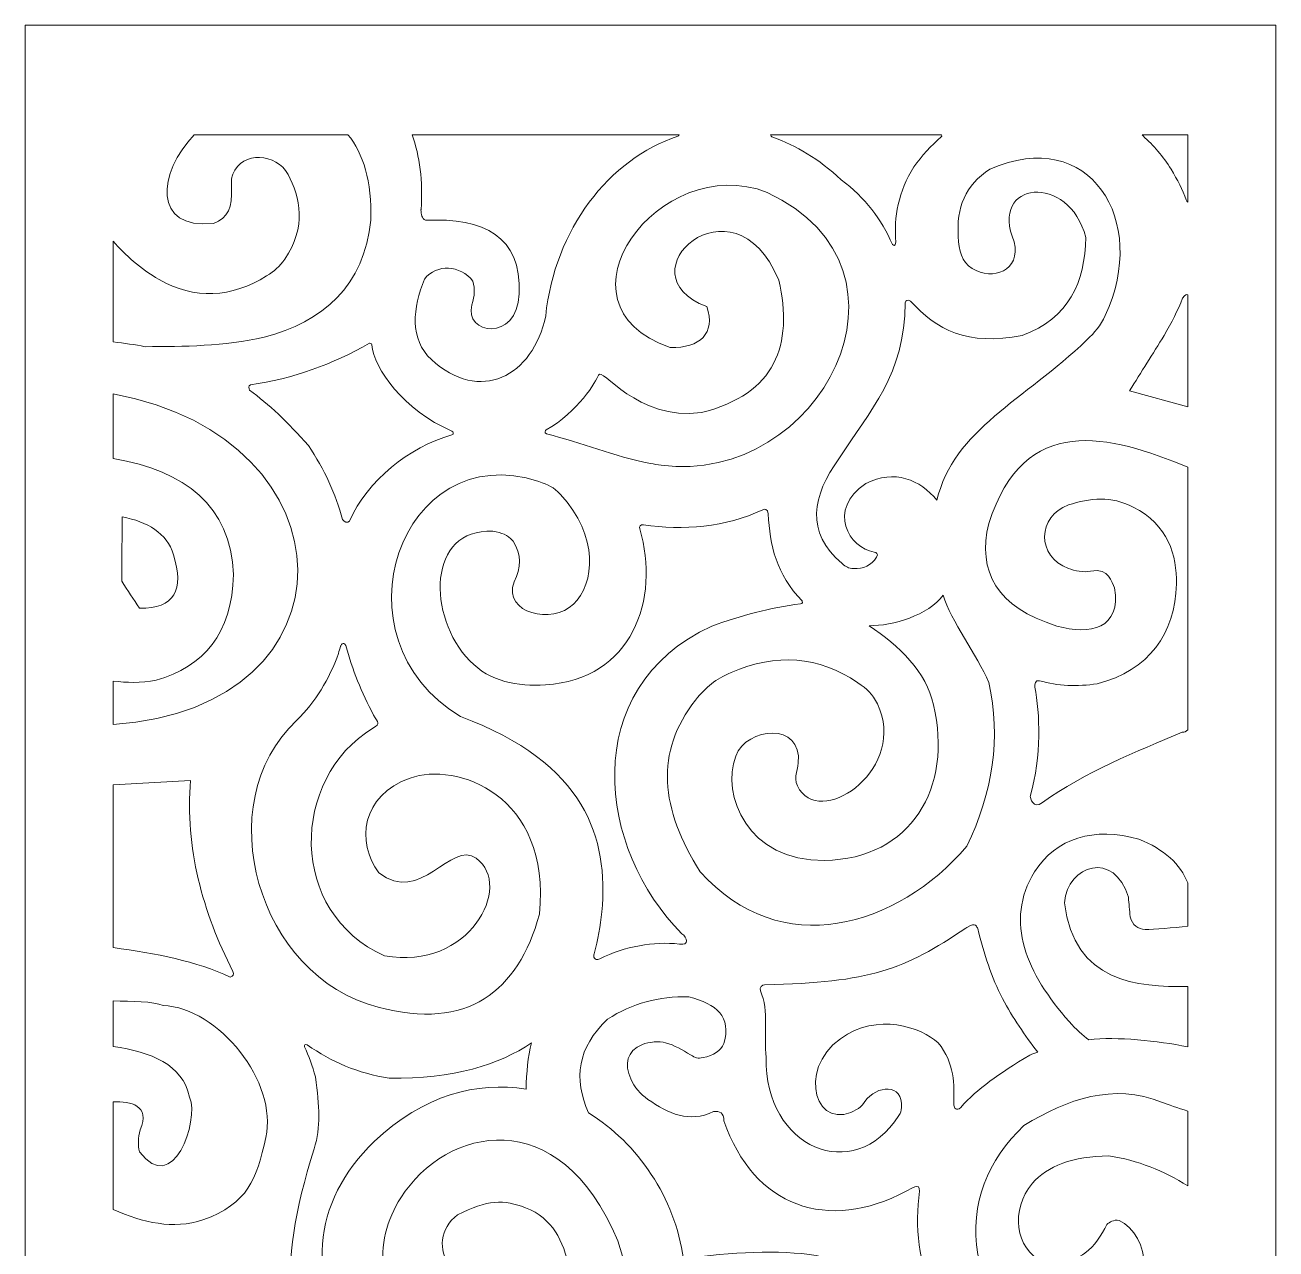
# Model space of a CAD drawing. Header units: centimetres. Extents: x -9 to 4.4, y -7.2 to 13.5.
# Drawn here: x -1.63 to 4.42, y 7.56 to 13.49 of the extents above; entities that cross this region are included whole.
import ezdxf

# ---------------------------------------------------------------- set-up
doc = ezdxf.new("R2010")
doc.units = ezdxf.units.CM
doc.header["$MEASUREMENT"] = 0
doc.layers.add('layer 1', color=7, linetype='Continuous')

msp = doc.modelspace()

# ---------------------------------------------------------------- linework, layer by layer
at = {"layer": 'layer 1', "color": 242, "lineweight": 9}
for points, knots in [([(-1.63449, 13.4919), (-1.63449, 13.4919), (4.42381, 13.4919), (4.42381, 13.4919), (4.42381, 13.4919), (4.42381, 13.4919), (4.42381, -7.19655), (4.42381, -7.19655), (4.42381, -7.19655), (4.42381, -7.19655), (-1.63449, -7.19655), (-1.63449, -7.19655), (-1.63449, -7.19655), (-1.63449, -7.19655), (-1.63449, 13.4919), (-1.63449, 13.4919)], [0, 0, 0, 0, 0.2, 0.2, 0.2, 0.2, 0.4, 0.4, 0.4, 0.4, 0.6, 0.6, 0.6, 0.6, 1, 1, 1, 1]), ([(2.78202, 11.18896), (2.70125, 11.28924), (2.57568, 11.34064), (2.43797, 11.26988), (2.43797, 11.26988), (2.24618, 11.14479), (2.35708, 10.95482), (2.47854, 10.93836), (2.47854, 10.93836), (2.48671, 10.93798), (2.49989, 10.93008), (2.48976, 10.91278), (2.48976, 10.91278), (2.46523, 10.8742), (2.42501, 10.85528), (2.37831, 10.8577), (2.37831, 10.8577), (2.35202, 10.85905), (2.34233, 10.86583), (2.32263, 10.88242), (2.32263, 10.88242), (2.142, 11.03447), (2.17905, 11.21183), (2.30652, 11.39007), (2.30652, 11.39007), (2.46015, 11.62722), (2.62597, 11.79614), (2.62817, 12.14638), (2.62817, 12.14638), (2.63166, 12.15714), (2.63872, 12.16267), (2.654, 12.15459), (2.654, 12.15459), (2.78042, 12.01406), (2.92779, 11.93592), (3.1951, 11.98804), (3.1951, 11.98804), (3.42134, 12.07211), (3.49938, 12.24509), (3.50247, 12.46306), (3.50247, 12.46306), (3.42378, 12.77618), (3.02953, 12.73959), (3.15597, 12.44072), (3.15597, 12.44072), (3.18821, 12.29986), (3.05246, 12.25148), (2.95257, 12.31212), (2.95257, 12.31212), (2.89809, 12.3452), (2.88971, 12.39856), (2.88506, 12.46697), (2.88506, 12.46697), (2.87567, 12.60473), (2.91787, 12.71767), (3.03861, 12.79279), (3.03861, 12.79279), (3.5214, 13.008), (3.81202, 12.54426), (3.59694, 12.08499), (3.59694, 12.08499), (3.57273, 12.03331), (3.5479, 12.00382), (3.50678, 11.96446), (3.50678, 11.96446), (3.20468, 11.67525), (2.8614, 11.53053), (2.78202, 11.18896)], [0, 0, 0, 0, 0.0555556, 0.0555556, 0.0555556, 0.0555556, 0.1111111, 0.1111111, 0.1111111, 0.1111111, 0.1666667, 0.1666667, 0.1666667, 0.1666667, 0.2222222, 0.2222222, 0.2222222, 0.2222222, 0.2777778, 0.2777778, 0.2777778, 0.2777778, 0.3333333, 0.3333333, 0.3333333, 0.3333333, 0.3888889, 0.3888889, 0.3888889, 0.3888889, 0.4444444, 0.4444444, 0.4444444, 0.4444444, 0.5, 0.5, 0.5, 0.5, 0.5555556, 0.5555556, 0.5555556, 0.5555556, 0.6111111, 0.6111111, 0.6111111, 0.6111111, 0.6666667, 0.6666667, 0.6666667, 0.6666667, 0.7222222, 0.7222222, 0.7222222, 0.7222222, 0.7777778, 0.7777778, 0.7777778, 0.7777778, 0.8333333, 0.8333333, 0.8333333, 0.8333333, 0.8888889, 0.8888889, 0.8888889, 0.8888889, 1, 1, 1, 1]), ([(-0.81506, 12.9605), (-0.81506, 12.9605), (-0.07099, 12.9605), (-0.07099, 12.9605), (-0.07099, 12.9605), (0.005, 12.86915), (0.04441, 12.73462), (0.04036, 12.54689), (0.04036, 12.54689), (0.00904, 12.23015), (-0.19232, 12.05096), (-0.47655, 11.97969), (-0.47655, 11.97969), (-0.67236, 11.93503), (-0.86321, 11.93361), (-1.05325, 11.93331), (-1.05325, 11.93331), (-1.10222, 11.94251), (-1.15334, 11.95016), (-1.20711, 11.95686), (-1.20711, 11.95686), (-1.20711, 11.95686), (-1.20711, 12.44492), (-1.20711, 12.44492), (-1.20711, 12.44492), (-1.14871, 12.37489), (-1.07794, 12.31279), (-0.98501, 12.25909), (-0.98501, 12.25909), (-0.81441, 12.15977), (-0.63417, 12.17013), (-0.46451, 12.27622), (-0.46451, 12.27622), (-0.42653, 12.29997), (-0.40213, 12.32103), (-0.37651, 12.35791), (-0.37651, 12.35791), (-0.26966, 12.51177), (-0.301, 12.65719), (-0.36079, 12.76834), (-0.36079, 12.76834), (-0.41583, 12.87065), (-0.58342, 12.88509), (-0.62793, 12.76849), (-0.62793, 12.76849), (-0.63661, 12.74569), (-0.63483, 12.7286), (-0.63419, 12.70481), (-0.63419, 12.70481), (-0.63153, 12.60736), (-0.64878, 12.55854), (-0.72244, 12.53014), (-0.72244, 12.53014), (-1.01826, 12.49898), (-0.99126, 12.77536), (-0.81506, 12.9605)], [0, 0, 0, 0, 0.0666667, 0.0666667, 0.0666667, 0.0666667, 0.1333333, 0.1333333, 0.1333333, 0.1333333, 0.2, 0.2, 0.2, 0.2, 0.2666667, 0.2666667, 0.2666667, 0.2666667, 0.3333333, 0.3333333, 0.3333333, 0.3333333, 0.4, 0.4, 0.4, 0.4, 0.4666667, 0.4666667, 0.4666667, 0.4666667, 0.5333333, 0.5333333, 0.5333333, 0.5333333, 0.6, 0.6, 0.6, 0.6, 0.6666667, 0.6666667, 0.6666667, 0.6666667, 0.7333333, 0.7333333, 0.7333333, 0.7333333, 0.8, 0.8, 0.8, 0.8, 0.8666667, 0.8666667, 0.8666667, 0.8666667, 1, 1, 1, 1]), ([(0.24046, 12.9605), (0.24046, 12.9605), (1.53354, 12.9605), (1.53354, 12.9605), (1.53354, 12.9605), (1.53226, 12.95569), (1.5264, 12.95111), (1.5268, 12.95289), (1.5268, 12.95289), (1.19339, 12.84398), (0.92986, 12.49893), (0.88705, 12.08305), (0.88705, 12.08305), (0.82631, 11.78723), (0.56644, 11.65623), (0.33379, 11.87068), (0.33379, 11.87068), (0.22744, 11.9687), (0.24253, 12.1225), (0.30025, 12.26092), (0.30025, 12.26092), (0.3612, 12.33681), (0.4725, 12.32903), (0.53498, 12.2507), (0.53498, 12.2507), (0.54492, 12.20867), (0.54377, 12.18461), (0.52975, 12.13572), (0.52975, 12.13572), (0.48935, 11.9947), (0.74895, 11.95094), (0.75851, 12.18923), (0.75851, 12.18923), (0.7702, 12.4701), (0.58906, 12.55778), (0.30456, 12.54584), (0.30456, 12.54584), (0.28717, 12.55458), (0.28368, 12.57522), (0.2832, 12.59628), (0.2832, 12.59628), (0.2832, 12.59628), (0.28348, 12.59719), (0.28348, 12.59719), (0.28348, 12.59719), (0.29282, 12.73594), (0.27732, 12.85721), (0.24046, 12.9605)], [0, 0, 0, 0, 0.0769231, 0.0769231, 0.0769231, 0.0769231, 0.1538462, 0.1538462, 0.1538462, 0.1538462, 0.2307692, 0.2307692, 0.2307692, 0.2307692, 0.3076923, 0.3076923, 0.3076923, 0.3076923, 0.3846154, 0.3846154, 0.3846154, 0.3846154, 0.4615385, 0.4615385, 0.4615385, 0.4615385, 0.5384615, 0.5384615, 0.5384615, 0.5384615, 0.6153846, 0.6153846, 0.6153846, 0.6153846, 0.6923077, 0.6923077, 0.6923077, 0.6923077, 0.7692308, 0.7692308, 0.7692308, 0.7692308, 0.8461538, 0.8461538, 0.8461538, 0.8461538, 1, 1, 1, 1]), ([(1.97633, 12.9605), (1.97633, 12.9605), (2.80474, 12.9605), (2.80474, 12.9605), (2.80474, 12.9605), (2.80574, 12.95565), (2.80471, 12.95036), (2.80255, 12.94926), (2.80255, 12.94926), (2.75337, 12.90769), (2.70858, 12.85924), (2.66977, 12.80397), (2.66977, 12.80397), (2.59524, 12.68451), (2.5729, 12.56156), (2.58242, 12.43901), (2.58242, 12.43901), (2.57956, 12.4189), (2.5729, 12.42239), (2.56592, 12.42874), (2.56592, 12.42874), (2.51462, 12.55007), (2.4332, 12.65445), (2.3177, 12.74249), (2.3177, 12.74249), (2.21003, 12.84249), (2.09853, 12.90934), (1.98744, 12.94785), (1.98744, 12.94785), (1.9811, 12.95014), (1.97624, 12.95565), (1.97633, 12.9605)], [0, 0, 0, 0, 0.1111111, 0.1111111, 0.1111111, 0.1111111, 0.2222222, 0.2222222, 0.2222222, 0.2222222, 0.3333333, 0.3333333, 0.3333333, 0.3333333, 0.4444444, 0.4444444, 0.4444444, 0.4444444, 0.5555556, 0.5555556, 0.5555556, 0.5555556, 0.6666667, 0.6666667, 0.6666667, 0.6666667, 0.7777778, 0.7777778, 0.7777778, 0.7777778, 1, 1, 1, 1]), ([(3.77552, 12.9605), (3.77552, 12.9605), (3.99642, 12.9605), (3.99642, 12.9605), (3.99642, 12.9605), (3.99642, 12.9605), (3.99642, 12.63392), (3.99642, 12.63392), (3.99642, 12.63392), (3.99325, 12.63603), (3.99017, 12.64085), (3.98869, 12.64485), (3.98869, 12.64485), (3.97108, 12.69355), (3.94705, 12.74247), (3.91601, 12.79279), (3.91601, 12.79279), (3.87684, 12.8555), (3.83085, 12.90916), (3.77993, 12.95419), (3.77993, 12.95419), (3.77733, 12.95654), (3.776, 12.95864), (3.77552, 12.9605)], [0, 0, 0, 0, 0.1428571, 0.1428571, 0.1428571, 0.1428571, 0.2857143, 0.2857143, 0.2857143, 0.2857143, 0.4285714, 0.4285714, 0.4285714, 0.4285714, 0.5714286, 0.5714286, 0.5714286, 0.5714286, 0.7142857, 0.7142857, 0.7142857, 0.7142857, 1, 1, 1, 1]), ([(0.89113, 11.51136), (1.0604, 11.46695), (1.21638, 11.40254), (1.39486, 11.36748), (1.39486, 11.36748), (1.4119, 11.36412), (1.42888, 11.36136), (1.44572, 11.35912), (1.44572, 11.35912), (2.21503, 11.25742), (2.76178, 12.3064), (1.96004, 12.68102), (1.96004, 12.68102), (1.43695, 12.88402), (0.88531, 12.13541), (1.49061, 11.9294), (1.49061, 11.9294), (1.63388, 11.92577), (1.71061, 11.99752), (1.66793, 12.12782), (1.66793, 12.12782), (1.24538, 12.28122), (1.79524, 12.78518), (2.01592, 12.25629), (2.01592, 12.25629), (2.0866, 11.94092), (2.00226, 11.70578), (1.64149, 11.61361), (1.64149, 11.61361), (1.32685, 11.5718), (1.15886, 11.84012), (1.14282, 11.79521), (1.14282, 11.79521), (1.13278, 11.76713), (1.04342, 11.61627), (0.88938, 11.53006), (0.88938, 11.53006), (0.88474, 11.52704), (0.87888, 11.51575), (0.89113, 11.51136)], [0, 0, 0, 0, 0.0909091, 0.0909091, 0.0909091, 0.0909091, 0.1818182, 0.1818182, 0.1818182, 0.1818182, 0.2727273, 0.2727273, 0.2727273, 0.2727273, 0.3636364, 0.3636364, 0.3636364, 0.3636364, 0.4545455, 0.4545455, 0.4545455, 0.4545455, 0.5454545, 0.5454545, 0.5454545, 0.5454545, 0.6363636, 0.6363636, 0.6363636, 0.6363636, 0.7272727, 0.7272727, 0.7272727, 0.7272727, 0.8181818, 0.8181818, 0.8181818, 0.8181818, 1, 1, 1, 1]), ([(3.99642, 12.18425), (3.99642, 12.18425), (3.99642, 11.64256), (3.99642, 11.64256), (3.99642, 11.64256), (3.99642, 11.64256), (3.71482, 11.7198), (3.71482, 11.7198), (3.71482, 11.7198), (3.77072, 11.80921), (3.82659, 11.89863), (3.88249, 11.98804), (3.88249, 11.98804), (3.91843, 12.04926), (3.94852, 12.10911), (3.97171, 12.16821), (3.97171, 12.16821), (3.98417, 12.18688), (3.99158, 12.18851), (3.99642, 12.18425)], [0, 0, 0, 0, 0.1666667, 0.1666667, 0.1666667, 0.1666667, 0.3333333, 0.3333333, 0.3333333, 0.3333333, 0.5, 0.5, 0.5, 0.5, 0.6666667, 0.6666667, 0.6666667, 0.6666667, 1, 1, 1, 1]), ([(-0.09699, 11.09567), (-0.08553, 11.08291), (-0.07437, 11.07686), (-0.06355, 11.08811), (-0.06355, 11.08811), (0.02505, 11.28516), (0.22419, 11.44799), (0.43231, 11.50558), (0.43231, 11.50558), (0.44602, 11.50951), (0.43751, 11.52138), (0.43273, 11.52412), (0.43273, 11.52412), (0.19802, 11.62619), (0.05633, 11.82692), (0.0445, 11.9417), (0.0445, 11.9417), (0.04433, 11.94956), (0.03527, 11.95044), (0.03386, 11.95063), (0.03386, 11.95063), (-0.14493, 11.84735), (-0.33668, 11.77794), (-0.54319, 11.74858), (-0.54319, 11.74858), (-0.55389, 11.74404), (-0.55067, 11.72899), (-0.54685, 11.72262), (-0.54685, 11.72262), (-0.45574, 11.65484), (-0.36131, 11.56758), (-0.26195, 11.45399), (-0.26195, 11.45399), (-0.18475, 11.33879), (-0.12978, 11.21935), (-0.09699, 11.09567)], [0, 0, 0, 0, 0.1, 0.1, 0.1, 0.1, 0.2, 0.2, 0.2, 0.2, 0.3, 0.3, 0.3, 0.3, 0.4, 0.4, 0.4, 0.4, 0.5, 0.5, 0.5, 0.5, 0.6, 0.6, 0.6, 0.6, 0.7, 0.7, 0.7, 0.7, 0.8, 0.8, 0.8, 0.8, 1, 1, 1, 1]), ([(-1.20711, 10.10235), (-1.20711, 10.10235), (-1.20711, 10.31308), (-1.20711, 10.31308), (-1.20711, 10.31308), (-1.14273, 10.3044), (-1.07448, 10.30344), (-0.99904, 10.3169), (-0.99904, 10.3169), (-0.76984, 10.3834), (-0.6313, 10.54052), (-0.62524, 10.83015), (-0.62524, 10.83015), (-0.63918, 11.16416), (-0.85789, 11.33096), (-1.20711, 11.3912), (-1.20711, 11.3912), (-1.20711, 11.3912), (-1.20711, 11.70404), (-1.20711, 11.70404), (-1.20711, 11.70404), (-0.02801, 11.48813), (-0.00451, 10.18379), (-1.20711, 10.10235)], [0, 0, 0, 0, 0.1428571, 0.1428571, 0.1428571, 0.1428571, 0.2857143, 0.2857143, 0.2857143, 0.2857143, 0.4285714, 0.4285714, 0.4285714, 0.4285714, 0.5714286, 0.5714286, 0.5714286, 0.5714286, 0.7142857, 0.7142857, 0.7142857, 0.7142857, 1, 1, 1, 1]), ([(3.99642, 11.34958), (3.99642, 11.34958), (3.99642, 10.07664), (3.99642, 10.07664), (3.99642, 10.07664), (3.98822, 10.06981), (3.98, 10.06313), (3.96904, 10.06586), (3.96904, 10.06586), (3.7504, 9.97122), (3.49776, 9.87294), (3.29369, 9.72398), (3.29369, 9.72398), (3.24564, 9.68989), (3.23379, 9.74901), (3.23411, 9.7541), (3.23411, 9.7541), (3.28915, 9.95315), (3.28017, 10.15602), (3.25666, 10.28403), (3.25666, 10.28403), (3.2538, 10.29614), (3.25752, 10.31915), (3.27833, 10.31482), (3.27833, 10.31482), (3.36765, 10.28889), (3.46085, 10.28521), (3.55835, 10.30032), (3.55835, 10.30032), (3.80872, 10.36375), (3.93631, 10.54388), (3.94163, 10.78391), (3.94163, 10.78391), (3.94466, 10.9196), (3.90218, 11.07159), (3.73159, 11.15536), (3.73159, 11.15536), (3.62726, 11.21217), (3.52294, 11.19912), (3.41865, 11.16654), (3.41865, 11.16654), (3.26798, 11.1115), (3.26241, 10.91608), (3.41865, 10.85917), (3.41865, 10.85917), (3.45007, 10.84581), (3.49192, 10.83906), (3.52544, 10.84551), (3.52544, 10.84551), (3.62165, 10.86399), (3.62508, 10.7904), (3.64217, 10.76416), (3.64217, 10.76416), (3.67552, 10.56855), (3.52401, 10.53253), (3.36275, 10.57974), (3.36275, 10.57974), (3.07047, 10.66988), (2.9769, 10.84246), (3.03302, 11.07713), (3.03302, 11.07713), (3.20452, 11.61534), (3.61692, 11.50671), (3.99642, 11.34958)], [0, 0, 0, 0, 0.0588235, 0.0588235, 0.0588235, 0.0588235, 0.1176471, 0.1176471, 0.1176471, 0.1176471, 0.1764706, 0.1764706, 0.1764706, 0.1764706, 0.2352941, 0.2352941, 0.2352941, 0.2352941, 0.2941176, 0.2941176, 0.2941176, 0.2941176, 0.3529412, 0.3529412, 0.3529412, 0.3529412, 0.4117647, 0.4117647, 0.4117647, 0.4117647, 0.4705882, 0.4705882, 0.4705882, 0.4705882, 0.5294118, 0.5294118, 0.5294118, 0.5294118, 0.5882353, 0.5882353, 0.5882353, 0.5882353, 0.6470588, 0.6470588, 0.6470588, 0.6470588, 0.7058824, 0.7058824, 0.7058824, 0.7058824, 0.7647059, 0.7647059, 0.7647059, 0.7647059, 0.8235294, 0.8235294, 0.8235294, 0.8235294, 0.8823529, 0.8823529, 0.8823529, 0.8823529, 1, 1, 1, 1]), ([(2.12874, 10.70161), (2.00337, 10.83091), (1.97271, 10.97018), (1.96422, 11.12352), (1.96422, 11.12352), (1.96411, 11.14752), (1.9441, 11.14741), (1.93801, 11.143), (1.93801, 11.143), (1.75765, 11.05675), (1.55175, 11.04286), (1.36112, 11.0701), (1.36112, 11.0701), (1.34494, 11.07417), (1.34011, 11.06141), (1.34236, 11.05065), (1.34236, 11.05065), (1.44366, 10.70874), (1.30476, 10.32081), (0.88638, 10.29466), (0.88638, 10.29466), (0.74992, 10.28613), (0.6188, 10.30891), (0.51955, 10.4112), (0.51955, 10.4112), (0.31151, 10.62563), (0.31397, 11.05452), (0.63105, 11.0387), (0.63105, 11.0387), (0.67739, 11.02924), (0.69771, 11.02668), (0.72966, 10.99011), (0.72966, 10.99011), (0.76925, 10.92729), (0.77058, 10.86192), (0.73365, 10.79398), (0.73365, 10.79398), (0.68023, 10.6374), (0.92076, 10.58907), (1.02133, 10.68499), (1.02133, 10.68499), (1.12576, 10.78458), (1.14524, 11.01497), (0.95834, 11.21774), (0.95834, 11.21774), (0.92579, 11.25307), (0.89966, 11.2646), (0.85366, 11.27978), (0.85366, 11.27978), (0.18365, 11.50129), (-0.15571, 10.51704), (0.47496, 10.14099), (0.47496, 10.14099), (1.08179, 9.91597), (1.19255, 9.55084), (1.15875, 9.1943), (1.15875, 9.1943), (1.15266, 9.12746), (1.14089, 9.05893), (1.12141, 8.99146), (1.12141, 8.99146), (1.11792, 8.98016), (1.11929, 8.95582), (1.14867, 8.96681), (1.14867, 8.96681), (1.27208, 9.02791), (1.40866, 9.05197), (1.53506, 9.03867), (1.53506, 9.03867), (1.58571, 9.03066), (1.5703, 9.07001), (1.54714, 9.08892), (1.54714, 9.08892), (1.13875, 9.49299), (1.03858, 10.27894), (1.6918, 10.57974), (1.6918, 10.57974), (1.83141, 10.62982), (1.97378, 10.66887), (2.12142, 10.68686), (2.12142, 10.68686), (2.13462, 10.6885), (2.12995, 10.70016), (2.12874, 10.70161)], [0, 0, 0, 0, 0.0454545, 0.0454545, 0.0454545, 0.0454545, 0.0909091, 0.0909091, 0.0909091, 0.0909091, 0.1363636, 0.1363636, 0.1363636, 0.1363636, 0.1818182, 0.1818182, 0.1818182, 0.1818182, 0.2272727, 0.2272727, 0.2272727, 0.2272727, 0.2727273, 0.2727273, 0.2727273, 0.2727273, 0.3181818, 0.3181818, 0.3181818, 0.3181818, 0.3636364, 0.3636364, 0.3636364, 0.3636364, 0.4090909, 0.4090909, 0.4090909, 0.4090909, 0.4545455, 0.4545455, 0.4545455, 0.4545455, 0.5, 0.5, 0.5, 0.5, 0.5454545, 0.5454545, 0.5454545, 0.5454545, 0.5909091, 0.5909091, 0.5909091, 0.5909091, 0.6363636, 0.6363636, 0.6363636, 0.6363636, 0.6818182, 0.6818182, 0.6818182, 0.6818182, 0.7272727, 0.7272727, 0.7272727, 0.7272727, 0.7727273, 0.7727273, 0.7727273, 0.7727273, 0.8181818, 0.8181818, 0.8181818, 0.8181818, 0.8636364, 0.8636364, 0.8636364, 0.8636364, 0.9090909, 0.9090909, 0.9090909, 0.9090909, 1, 1, 1, 1]), ([(-1.16361, 11.10912), (-1.16455, 11.00496), (-1.16547, 10.90083), (-1.1664, 10.79669), (-1.1664, 10.79669), (-1.13757, 10.75298), (-1.10875, 10.70928), (-1.07992, 10.66559), (-1.07992, 10.66559), (-0.91, 10.66384), (-0.86214, 10.75567), (-0.91534, 10.925), (-0.91534, 10.925), (-0.94789, 11.03243), (-1.04181, 11.08355), (-1.16361, 11.10912)], [0, 0, 0, 0, 0.2, 0.2, 0.2, 0.2, 0.4, 0.4, 0.4, 0.4, 0.6, 0.6, 0.6, 0.6, 1, 1, 1, 1]), ([(2.81274, 10.72902), (2.74087, 10.63236), (2.56832, 10.57976), (2.4529, 10.58121), (2.4529, 10.58121), (2.59791, 10.48497), (2.73109, 10.35786), (2.76535, 10.19704), (2.76535, 10.19704), (2.85909, 9.79718), (2.65888, 9.4516), (2.23796, 9.44398), (2.23796, 9.44398), (1.86271, 9.43712), (1.73734, 9.76389), (1.80727, 9.94884), (1.80727, 9.94884), (1.86159, 10.09248), (2.12943, 10.11489), (2.11049, 9.9162), (2.11049, 9.9162), (2.10633, 9.87236), (2.08109, 9.83776), (2.11652, 9.78617), (2.11652, 9.78617), (2.24012, 9.60627), (2.63887, 9.89596), (2.49379, 10.20236), (2.49379, 10.20236), (2.47057, 10.25139), (2.44296, 10.27436), (2.39857, 10.30488), (2.39857, 10.30488), (2.20868, 10.43546), (2.00385, 10.4493), (1.78518, 10.35482), (1.78518, 10.35482), (1.70878, 10.32182), (1.66566, 10.28626), (1.6133, 10.22079), (1.6133, 10.22079), (1.41348, 9.97092), (1.44225, 9.69159), (1.6359, 9.38939), (1.6359, 9.38939), (2.02445, 8.95084), (2.59026, 9.12013), (2.92686, 9.51234), (2.92686, 9.51234), (3.05233, 9.77326), (3.09353, 10.03757), (3.03302, 10.30591), (3.03302, 10.30591), (2.97753, 10.43987), (2.84799, 10.60455), (2.81274, 10.72902)], [0, 0, 0, 0, 0.0666667, 0.0666667, 0.0666667, 0.0666667, 0.1333333, 0.1333333, 0.1333333, 0.1333333, 0.2, 0.2, 0.2, 0.2, 0.2666667, 0.2666667, 0.2666667, 0.2666667, 0.3333333, 0.3333333, 0.3333333, 0.3333333, 0.4, 0.4, 0.4, 0.4, 0.4666667, 0.4666667, 0.4666667, 0.4666667, 0.5333333, 0.5333333, 0.5333333, 0.5333333, 0.6, 0.6, 0.6, 0.6, 0.6666667, 0.6666667, 0.6666667, 0.6666667, 0.7333333, 0.7333333, 0.7333333, 0.7333333, 0.8, 0.8, 0.8, 0.8, 0.8666667, 0.8666667, 0.8666667, 0.8666667, 1, 1, 1, 1]), ([(-0.0803, 10.48474), (-0.09377, 10.50882), (-0.10544, 10.48552), (-0.10662, 10.48228), (-0.10662, 10.48228), (-0.10977, 10.4706), (-0.11305, 10.45893), (-0.11653, 10.4472), (-0.11653, 10.4472), (-0.16107, 10.32022), (-0.22889, 10.21266), (-0.31789, 10.12279), (-0.31789, 10.12279), (-0.75016, 9.72003), (-0.50662, 8.87896), (0.07646, 8.73288), (0.07646, 8.73288), (0.50793, 8.61707), (0.75309, 8.80717), (0.8567, 9.18312), (0.8567, 9.18312), (0.91448, 9.76849), (0.45024, 9.92147), (0.23024, 9.84312), (0.23024, 9.84312), (-0.00571, 9.7591), (-0.03245, 9.53367), (0.07928, 9.3845), (0.07928, 9.3845), (0.27864, 9.22277), (0.42973, 9.54399), (0.55104, 9.45442), (0.55104, 9.45442), (0.73287, 9.32017), (0.51613, 8.90633), (0.10719, 8.98176), (0.10719, 8.98176), (-0.3623, 9.19117), (-0.35138, 9.8386), (0.05051, 10.08555), (0.05051, 10.08555), (0.08911, 10.10923), (0.07442, 10.1089), (0.05351, 10.14854), (0.05351, 10.14854), (-0.00374, 10.25705), (-0.05039, 10.3686), (-0.0803, 10.48474)], [0, 0, 0, 0, 0.0769231, 0.0769231, 0.0769231, 0.0769231, 0.1538462, 0.1538462, 0.1538462, 0.1538462, 0.2307692, 0.2307692, 0.2307692, 0.2307692, 0.3076923, 0.3076923, 0.3076923, 0.3076923, 0.3846154, 0.3846154, 0.3846154, 0.3846154, 0.4615385, 0.4615385, 0.4615385, 0.4615385, 0.5384615, 0.5384615, 0.5384615, 0.5384615, 0.6153846, 0.6153846, 0.6153846, 0.6153846, 0.6923077, 0.6923077, 0.6923077, 0.6923077, 0.7692308, 0.7692308, 0.7692308, 0.7692308, 0.8461538, 0.8461538, 0.8461538, 0.8461538, 1, 1, 1, 1]), ([(-1.20711, 9.02154), (-1.20711, 9.02154), (-1.20711, 9.81055), (-1.20711, 9.81055), (-1.20711, 9.81055), (-1.20711, 9.81055), (-0.83247, 9.83194), (-0.83247, 9.83194), (-0.83247, 9.83194), (-0.85981, 9.50623), (-0.77528, 9.19312), (-0.6273, 8.90601), (-0.6273, 8.90601), (-0.62178, 8.89124), (-0.62646, 8.88205), (-0.64088, 8.87886), (-0.64088, 8.87886), (-0.80409, 8.95491), (-0.99995, 8.99454), (-1.20711, 9.02154)], [0, 0, 0, 0, 0.1666667, 0.1666667, 0.1666667, 0.1666667, 0.3333333, 0.3333333, 0.3333333, 0.3333333, 0.5, 0.5, 0.5, 0.5, 0.6666667, 0.6666667, 0.6666667, 0.6666667, 1, 1, 1, 1]), ([(3.99642, 9.33553), (3.99642, 9.33553), (3.99642, 9.12481), (3.99642, 9.12481), (3.99642, 9.12481), (3.92714, 9.11783), (3.83283, 9.10855), (3.78966, 9.10992), (3.78966, 9.10992), (3.75723, 9.11061), (3.72758, 9.12961), (3.7174, 9.17109), (3.7174, 9.17109), (3.71461, 9.20258), (3.71183, 9.2341), (3.70906, 9.26561), (3.70906, 9.26561), (3.64225, 9.49286), (3.41464, 9.4238), (3.39909, 9.23919), (3.39909, 9.23919), (3.44593, 8.85006), (3.75468, 8.83065), (3.99642, 8.83302), (3.99642, 8.83302), (3.99642, 8.83302), (3.99642, 8.54115), (3.99642, 8.54115), (3.99642, 8.54115), (3.85055, 8.56915), (3.65323, 8.59156), (3.51779, 8.57489), (3.51779, 8.57489), (3.48729, 8.59658), (3.45531, 8.62525), (3.42225, 8.66276), (3.42225, 8.66276), (3.21817, 8.89439), (3.10519, 9.14873), (3.25489, 9.38801), (3.25489, 9.38801), (3.35836, 9.55343), (3.54267, 9.60793), (3.75979, 9.547), (3.75979, 9.547), (3.88256, 9.49836), (3.96176, 9.42488), (3.99642, 9.33553)], [0, 0, 0, 0, 0.0769231, 0.0769231, 0.0769231, 0.0769231, 0.1538462, 0.1538462, 0.1538462, 0.1538462, 0.2307692, 0.2307692, 0.2307692, 0.2307692, 0.3076923, 0.3076923, 0.3076923, 0.3076923, 0.3846154, 0.3846154, 0.3846154, 0.3846154, 0.4615385, 0.4615385, 0.4615385, 0.4615385, 0.5384615, 0.5384615, 0.5384615, 0.5384615, 0.6153846, 0.6153846, 0.6153846, 0.6153846, 0.6923077, 0.6923077, 0.6923077, 0.6923077, 0.7692308, 0.7692308, 0.7692308, 0.7692308, 0.8461538, 0.8461538, 0.8461538, 0.8461538, 1, 1, 1, 1]), ([(2.92968, 9.12118), (2.92726, 9.11954), (2.92483, 9.11792), (2.92243, 9.1163), (2.92243, 9.1163), (2.62265, 8.9145), (2.46025, 8.85192), (1.94637, 8.84153), (1.94637, 8.84153), (1.93746, 8.84117), (1.92063, 8.82714), (1.92771, 8.81171), (1.92771, 8.81171), (1.96869, 8.7148), (1.94339, 8.59274), (1.95484, 8.4898), (1.95484, 8.4898), (1.94522, 8.05114), (2.37959, 7.86609), (2.59736, 8.20813), (2.59736, 8.20813), (2.60621, 8.22202), (2.60932, 8.23022), (2.61054, 8.24689), (2.61054, 8.24689), (2.61947, 8.36645), (2.48957, 8.35514), (2.4328, 8.27581), (2.4328, 8.27581), (2.42179, 8.26044), (2.41858, 8.25324), (2.40202, 8.24268), (2.40202, 8.24268), (2.19607, 8.11127), (2.10095, 8.43011), (2.31419, 8.57956), (2.31419, 8.57956), (2.49236, 8.71049), (2.70766, 8.63443), (2.78721, 8.56018), (2.78721, 8.56018), (2.86964, 8.46162), (2.86476, 8.35872), (2.86421, 8.25843), (2.86421, 8.25843), (2.86518, 8.24689), (2.87464, 8.2252), (2.89738, 8.24682), (2.89738, 8.24682), (2.97768, 8.33818), (3.08203, 8.40985), (3.23125, 8.50081), (3.23125, 8.50081), (3.24419, 8.50598), (3.25708, 8.51086), (3.26998, 8.51552), (3.26998, 8.51552), (3.20754, 8.59644), (3.14918, 8.68147), (3.09869, 8.77434), (3.09869, 8.77434), (3.04805, 8.87631), (3.00822, 8.98951), (2.9801, 9.11397), (2.9801, 9.11397), (2.97468, 9.11984), (2.9714, 9.14705), (2.92968, 9.12118)], [0, 0, 0, 0, 0.0555556, 0.0555556, 0.0555556, 0.0555556, 0.1111111, 0.1111111, 0.1111111, 0.1111111, 0.1666667, 0.1666667, 0.1666667, 0.1666667, 0.2222222, 0.2222222, 0.2222222, 0.2222222, 0.2777778, 0.2777778, 0.2777778, 0.2777778, 0.3333333, 0.3333333, 0.3333333, 0.3333333, 0.3888889, 0.3888889, 0.3888889, 0.3888889, 0.4444444, 0.4444444, 0.4444444, 0.4444444, 0.5, 0.5, 0.5, 0.5, 0.5555556, 0.5555556, 0.5555556, 0.5555556, 0.6111111, 0.6111111, 0.6111111, 0.6111111, 0.6666667, 0.6666667, 0.6666667, 0.6666667, 0.7222222, 0.7222222, 0.7222222, 0.7222222, 0.7777778, 0.7777778, 0.7777778, 0.7777778, 0.8333333, 0.8333333, 0.8333333, 0.8333333, 0.8888889, 0.8888889, 0.8888889, 0.8888889, 1, 1, 1, 1]), ([(3.99642, 7.11172), (3.99642, 7.11172), (3.99642, 6.83228), (3.99642, 6.83228), (3.99642, 6.83228), (3.59966, 6.71418), (3.09016, 6.68504), (2.78418, 6.96958), (2.78418, 6.96958), (2.60714, 7.17401), (2.47719, 7.46934), (2.19777, 7.53035), (2.19777, 7.53035), (2.01398, 7.55653), (1.78896, 7.54794), (1.55422, 7.51374), (1.55422, 7.51374), (1.51272, 7.81044), (1.33424, 8.07268), (1.09421, 8.22016), (1.09421, 8.22016), (1.02047, 8.3877), (1.04197, 8.5366), (1.18585, 8.67409), (1.18585, 8.67409), (1.30818, 8.75347), (1.43519, 8.78548), (1.57986, 8.78307), (1.57986, 8.78307), (1.71601, 8.74834), (1.78726, 8.68729), (1.75031, 8.55671), (1.75031, 8.55671), (1.73432, 8.52187), (1.70088, 8.49915), (1.64998, 8.4885), (1.64998, 8.4885), (1.62129, 8.48253), (1.61425, 8.48757), (1.58907, 8.50207), (1.58907, 8.50207), (1.5491, 8.52509), (1.51144, 8.54902), (1.46799, 8.56064), (1.46799, 8.56064), (1.43697, 8.56893), (1.38613, 8.56456), (1.35566, 8.55218), (1.35566, 8.55218), (1.27828, 8.52073), (1.26848, 8.45617), (1.29887, 8.38574), (1.29887, 8.38574), (1.31722, 8.34325), (1.34496, 8.3129), (1.38244, 8.28619), (1.38244, 8.28619), (1.47949, 8.21706), (1.58327, 8.17001), (1.7, 8.22698), (1.7, 8.22698), (1.73011, 8.23125), (1.74962, 8.2203), (1.75031, 8.18228), (1.75031, 8.18228), (1.89295, 7.76407), (2.25545, 7.63957), (2.63328, 7.84139), (2.63328, 7.84139), (2.65556, 7.85184), (2.70064, 7.88725), (2.69747, 7.84129), (2.69747, 7.84129), (2.64846, 7.50292), (2.78399, 7.10585), (3.16208, 6.97847), (3.16208, 6.97847), (3.39852, 6.89113), (3.74649, 6.91784), (3.99642, 7.11172)], [0, 0, 0, 0, 0.047619, 0.047619, 0.047619, 0.047619, 0.0952381, 0.0952381, 0.0952381, 0.0952381, 0.1428571, 0.1428571, 0.1428571, 0.1428571, 0.1904762, 0.1904762, 0.1904762, 0.1904762, 0.2380952, 0.2380952, 0.2380952, 0.2380952, 0.2857143, 0.2857143, 0.2857143, 0.2857143, 0.3333333, 0.3333333, 0.3333333, 0.3333333, 0.3809524, 0.3809524, 0.3809524, 0.3809524, 0.4285714, 0.4285714, 0.4285714, 0.4285714, 0.4761905, 0.4761905, 0.4761905, 0.4761905, 0.5238095, 0.5238095, 0.5238095, 0.5238095, 0.5714286, 0.5714286, 0.5714286, 0.5714286, 0.6190476, 0.6190476, 0.6190476, 0.6190476, 0.6666667, 0.6666667, 0.6666667, 0.6666667, 0.7142857, 0.7142857, 0.7142857, 0.7142857, 0.7619048, 0.7619048, 0.7619048, 0.7619048, 0.8095238, 0.8095238, 0.8095238, 0.8095238, 0.8571429, 0.8571429, 0.8571429, 0.8571429, 0.9047619, 0.9047619, 0.9047619, 0.9047619, 1, 1, 1, 1]), ([(-1.20711, 7.753), (-1.20711, 7.753), (-1.20711, 8.27419), (-1.20711, 8.27419), (-1.20711, 8.27419), (-1.12316, 8.27721), (-1.02459, 8.25816), (-1.07714, 8.13834), (-1.07714, 8.13834), (-1.08734, 8.09929), (-1.08828, 8.06396), (-1.07992, 8.03233), (-1.07992, 8.03233), (-0.91811, 7.81342), (-0.78955, 8.17989), (-0.83724, 8.29733), (-0.83724, 8.29733), (-0.87406, 8.45722), (-1.02321, 8.51546), (-1.20711, 8.54225), (-1.20711, 8.54225), (-1.20711, 8.54225), (-1.20711, 8.76301), (-1.20711, 8.76301), (-1.20711, 8.76301), (-1.1187, 8.76218), (-1.01372, 8.76056), (-0.96571, 8.74112), (-0.96571, 8.74112), (-0.69741, 8.73149), (-0.40797, 8.36723), (-0.46831, 8.10124), (-0.46831, 8.10124), (-0.51421, 7.89881), (-0.55271, 7.78206), (-0.77274, 7.70167), (-0.77274, 7.70167), (-0.91754, 7.65442), (-1.06234, 7.68884), (-1.20711, 7.753)], [0, 0, 0, 0, 0.0909091, 0.0909091, 0.0909091, 0.0909091, 0.1818182, 0.1818182, 0.1818182, 0.1818182, 0.2727273, 0.2727273, 0.2727273, 0.2727273, 0.3636364, 0.3636364, 0.3636364, 0.3636364, 0.4545455, 0.4545455, 0.4545455, 0.4545455, 0.5454545, 0.5454545, 0.5454545, 0.5454545, 0.6363636, 0.6363636, 0.6363636, 0.6363636, 0.7272727, 0.7272727, 0.7272727, 0.7272727, 0.8181818, 0.8181818, 0.8181818, 0.8181818, 1, 1, 1, 1]), ([(-0.28124, 8.54064), (-0.25964, 8.49629), (-0.24175, 8.44777), (-0.22803, 8.39464), (-0.22803, 8.39464), (-0.20886, 8.25017), (-0.20081, 8.15395), (-0.23435, 8.04666), (-0.23435, 8.04666), (-0.42495, 7.43693), (-0.37828, 7.1156), (-0.11626, 6.84104), (-0.11626, 6.84104), (0.49784, 6.25218), (1.52808, 6.79941), (1.23616, 7.60107), (1.23616, 7.60107), (0.95141, 8.2815), (0.40285, 8.15107), (0.1856, 7.80981), (0.1856, 7.80981), (0.05044, 7.59752), (0.03832, 7.29576), (0.39459, 7.14608), (0.39459, 7.14608), (0.45886, 7.12674), (0.50686, 7.11472), (0.57063, 7.12855), (0.57063, 7.12855), (0.73888, 7.19261), (0.82053, 7.45362), (0.67449, 7.47518), (0.67449, 7.47518), (0.45674, 7.29538), (0.28068, 7.59428), (0.46075, 7.72673), (0.46075, 7.72673), (0.60289, 7.80102), (0.68668, 7.80131), (0.78962, 7.76092), (0.78962, 7.76092), (0.92246, 7.70878), (0.97141, 7.60147), (1.00159, 7.46877), (1.00159, 7.46877), (1.13259, 6.89283), (0.43299, 6.62062), (-0.00584, 7.06605), (-0.00584, 7.06605), (-0.2869, 7.38491), (-0.24745, 7.79209), (0.057, 8.08168), (0.057, 8.08168), (0.2943, 8.30742), (0.55516, 8.37488), (0.79214, 8.33505), (0.79214, 8.33505), (0.79355, 8.41683), (0.8013, 8.49146), (0.81856, 8.56018), (0.81856, 8.56018), (0.66266, 8.4534), (0.44118, 8.38568), (0.12957, 8.38886), (0.12957, 8.38886), (-0.02278, 8.41168), (-0.15031, 8.46929), (-0.2684, 8.54988), (-0.2684, 8.54988), (-0.27933, 8.55342), (-0.2836, 8.55033), (-0.28124, 8.54064)], [0, 0, 0, 0, 0.0526316, 0.0526316, 0.0526316, 0.0526316, 0.1052632, 0.1052632, 0.1052632, 0.1052632, 0.1578947, 0.1578947, 0.1578947, 0.1578947, 0.2105263, 0.2105263, 0.2105263, 0.2105263, 0.2631579, 0.2631579, 0.2631579, 0.2631579, 0.3157895, 0.3157895, 0.3157895, 0.3157895, 0.3684211, 0.3684211, 0.3684211, 0.3684211, 0.4210526, 0.4210526, 0.4210526, 0.4210526, 0.4736842, 0.4736842, 0.4736842, 0.4736842, 0.5263158, 0.5263158, 0.5263158, 0.5263158, 0.5789474, 0.5789474, 0.5789474, 0.5789474, 0.6315789, 0.6315789, 0.6315789, 0.6315789, 0.6842105, 0.6842105, 0.6842105, 0.6842105, 0.7368421, 0.7368421, 0.7368421, 0.7368421, 0.7894737, 0.7894737, 0.7894737, 0.7894737, 0.8421053, 0.8421053, 0.8421053, 0.8421053, 0.8947368, 0.8947368, 0.8947368, 0.8947368, 1, 1, 1, 1]), ([(3.99642, 8.2289), (3.99642, 8.2289), (3.99642, 7.8674), (3.99642, 7.8674), (3.99642, 7.8674), (3.88163, 7.93876), (3.75423, 7.99257), (3.61411, 8.0118), (3.61411, 8.0118), (3.44246, 8.01169), (3.31368, 7.96157), (3.2443, 7.87943), (3.2443, 7.87943), (3.13606, 7.75129), (3.15994, 7.56252), (3.29552, 7.49765), (3.29552, 7.49765), (3.34245, 7.47541), (3.43313, 7.49262), (3.49866, 7.54102), (3.49866, 7.54102), (3.54606, 7.57604), (3.57724, 7.62871), (3.60476, 7.67975), (3.60476, 7.67975), (3.61663, 7.69129), (3.63781, 7.70375), (3.66373, 7.69999), (3.66373, 7.69999), (3.81572, 7.62946), (3.84311, 7.33559), (3.65894, 7.25188), (3.65894, 7.25188), (3.45915, 7.16106), (3.04626, 7.24309), (2.97978, 7.53402), (2.97978, 7.53402), (2.9397, 7.78612), (3.0277, 7.98966), (3.2033, 8.15992), (3.2033, 8.15992), (3.41474, 8.28795), (3.63271, 8.36712), (3.87394, 8.27169), (3.87394, 8.27169), (3.89657, 8.26164), (3.95227, 8.24393), (3.99642, 8.2289)], [0, 0, 0, 0, 0.0769231, 0.0769231, 0.0769231, 0.0769231, 0.1538462, 0.1538462, 0.1538462, 0.1538462, 0.2307692, 0.2307692, 0.2307692, 0.2307692, 0.3076923, 0.3076923, 0.3076923, 0.3076923, 0.3846154, 0.3846154, 0.3846154, 0.3846154, 0.4615385, 0.4615385, 0.4615385, 0.4615385, 0.5384615, 0.5384615, 0.5384615, 0.5384615, 0.6153846, 0.6153846, 0.6153846, 0.6153846, 0.6923077, 0.6923077, 0.6923077, 0.6923077, 0.7692308, 0.7692308, 0.7692308, 0.7692308, 0.8461538, 0.8461538, 0.8461538, 0.8461538, 1, 1, 1, 1])]:
    msp.add_open_spline(points, degree=3, knots=knots, dxfattribs=at)

doc.saveas('drawing.dxf')
